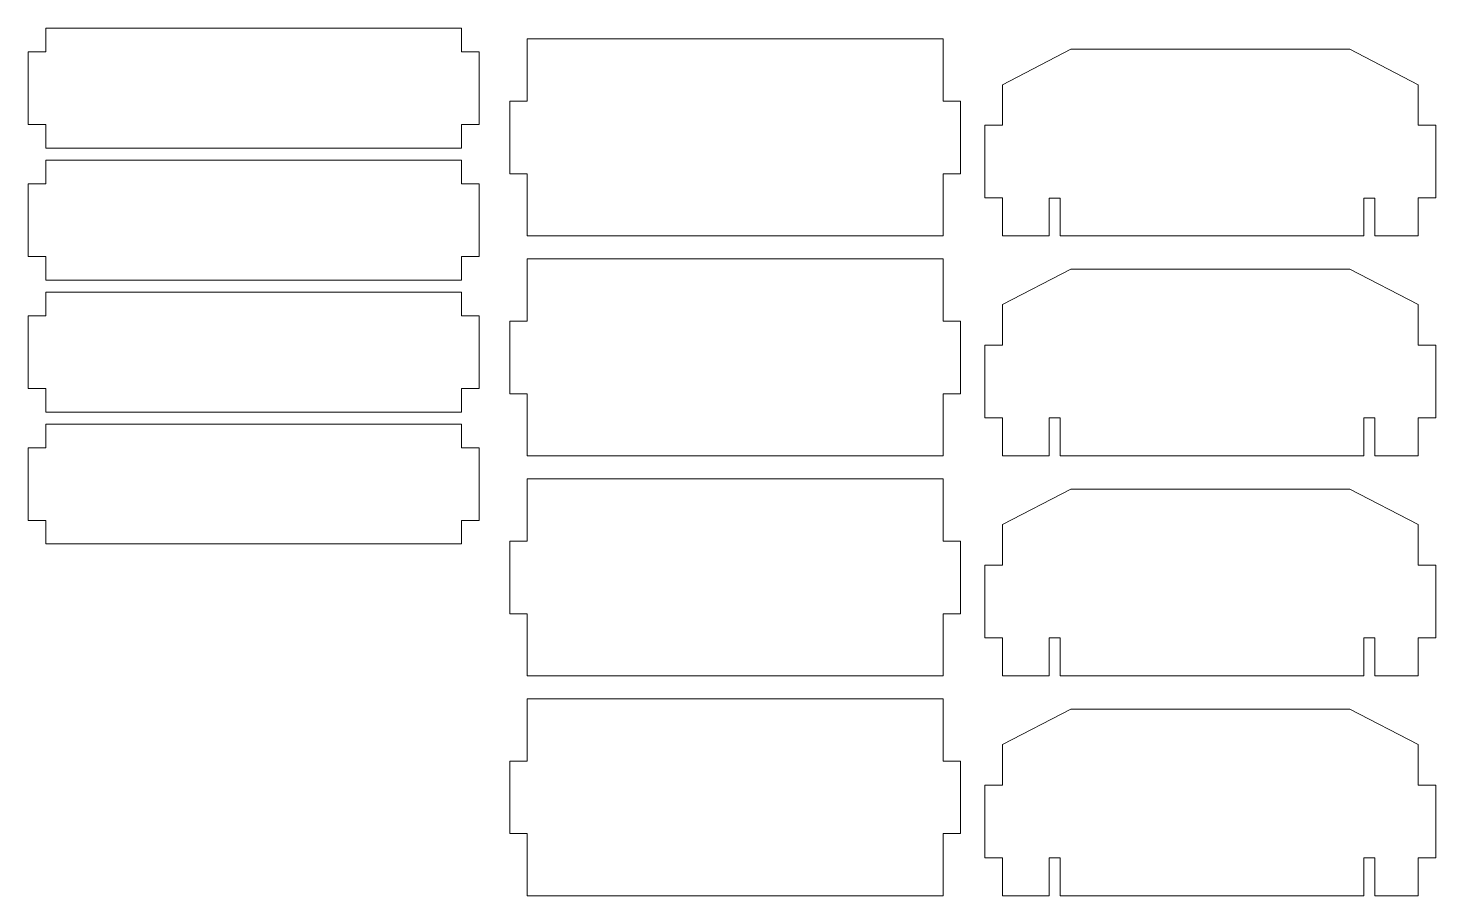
# Model space of a CAD drawing. Header units: millimetres. Extents: x -924 to 692, y -968 to 888.
# Drawn here: x -876 to -364, y -648 to -332 of the extents above; entities that cross this region are included whole.
import ezdxf

# ---------------------------------------------------------------- set-up
doc = ezdxf.new("R2010")
doc.units = ezdxf.units.MM
doc.header["$MEASUREMENT"] = 0

msp = doc.modelspace()

# ---------------------------------------------------------------- linework, layer by layer
at = {"lineweight": 5}
for points, knots in [([(-875.564, -367.1425), (-875.564, -367.1425), (-869.164, -367.1425), (-869.164, -367.1425), (-869.164, -367.1425), (-869.164, -367.1425), (-869.164, -375.7457), (-869.164, -375.7457), (-869.164, -375.7457), (-869.164, -375.7457), (-717.964, -375.7457), (-717.964, -375.7457), (-717.964, -375.7457), (-717.964, -375.7457), (-717.964, -367.1425), (-717.964, -367.1425), (-717.964, -367.1425), (-717.964, -367.1425), (-711.564, -367.1425), (-711.564, -367.1425), (-711.564, -367.1425), (-711.564, -367.1425), (-711.564, -340.7425), (-711.564, -340.7425), (-711.564, -340.7425), (-711.564, -340.7425), (-717.964, -340.7425), (-717.964, -340.7425), (-717.964, -340.7425), (-717.964, -340.7425), (-717.964, -332.1393), (-717.964, -332.1393), (-717.964, -332.1393), (-717.964, -332.1393), (-869.164, -332.1393), (-869.164, -332.1393), (-869.164, -332.1393), (-869.164, -332.1393), (-869.164, -340.7425), (-869.164, -340.7425), (-869.164, -340.7425), (-869.164, -340.7425), (-875.564, -340.7425), (-875.564, -340.7425), (-875.564, -340.7425), (-875.564, -340.7425), (-875.564, -367.1425), (-875.564, -367.1425)], [0, 0, 0, 0, 0.08333333, 0.08333333, 0.08333333, 0.08333333, 0.16666667, 0.16666667, 0.16666667, 0.16666667, 0.25, 0.25, 0.25, 0.25, 0.33333333, 0.33333333, 0.33333333, 0.33333333, 0.41666667, 0.41666667, 0.41666667, 0.41666667, 0.5, 0.5, 0.5, 0.5, 0.58333333, 0.58333333, 0.58333333, 0.58333333, 0.66666667, 0.66666667, 0.66666667, 0.66666667, 0.75, 0.75, 0.75, 0.75, 0.83333333, 0.83333333, 0.83333333, 0.83333333, 0.91666667, 0.91666667, 0.91666667, 0.91666667, 1, 1, 1, 1]), ([(-694.0624, -336.0661), (-694.0624, -336.0661), (-694.0624, -358.6901), (-694.0624, -358.6901), (-694.0624, -358.6901), (-694.0624, -358.6901), (-700.4624, -358.6901), (-700.4624, -358.6901), (-700.4624, -358.6901), (-700.4624, -358.6901), (-700.4624, -385.0901), (-700.4624, -385.0901), (-700.4624, -385.0901), (-700.4624, -385.0901), (-694.0624, -385.0901), (-694.0624, -385.0901), (-694.0624, -385.0901), (-694.0624, -385.0901), (-694.0624, -407.7141), (-694.0624, -407.7141), (-694.0624, -407.7141), (-694.0624, -407.7141), (-542.8624, -407.7141), (-542.8624, -407.7141), (-542.8624, -407.7141), (-542.8624, -407.7141), (-542.8624, -385.0901), (-542.8624, -385.0901), (-542.8624, -385.0901), (-542.8624, -385.0901), (-536.4624, -385.0901), (-536.4624, -385.0901), (-536.4624, -385.0901), (-536.4624, -385.0901), (-536.4624, -358.6901), (-536.4624, -358.6901), (-536.4624, -358.6901), (-536.4624, -358.6901), (-542.8624, -358.6901), (-542.8624, -358.6901), (-542.8624, -358.6901), (-542.8624, -358.6901), (-542.8624, -336.0661), (-542.8624, -336.0661), (-542.8624, -336.0661), (-542.8624, -336.0661), (-694.0624, -336.0661), (-694.0624, -336.0661)], [0, 0, 0, 0, 0.08333333, 0.08333333, 0.08333333, 0.08333333, 0.16666667, 0.16666667, 0.16666667, 0.16666667, 0.25, 0.25, 0.25, 0.25, 0.33333333, 0.33333333, 0.33333333, 0.33333333, 0.41666667, 0.41666667, 0.41666667, 0.41666667, 0.5, 0.5, 0.5, 0.5, 0.58333333, 0.58333333, 0.58333333, 0.58333333, 0.66666667, 0.66666667, 0.66666667, 0.66666667, 0.75, 0.75, 0.75, 0.75, 0.83333333, 0.83333333, 0.83333333, 0.83333333, 0.91666667, 0.91666667, 0.91666667, 0.91666667, 1, 1, 1, 1]), ([(-521.2624, -393.8606), (-521.2624, -393.8606), (-527.6624, -393.8606), (-527.6624, -393.8606), (-527.6624, -393.8606), (-527.6624, -393.8606), (-527.6624, -367.4606), (-527.6624, -367.4606), (-527.6624, -367.4606), (-527.6624, -367.4606), (-521.2624, -367.4606), (-521.2624, -367.4606), (-521.2624, -367.4606), (-521.2624, -367.4606), (-521.2624, -352.6979), (-521.2624, -352.6979), (-521.2624, -352.6979), (-521.2624, -352.6979), (-496.3554, -339.7593), (-496.3554, -339.7593), (-496.3554, -339.7593), (-496.3554, -339.7593), (-394.9695, -339.7593), (-394.9695, -339.7593), (-394.9695, -339.7593), (-394.9695, -339.7593), (-370.0626, -352.6979), (-370.0626, -352.6979), (-370.0626, -352.6979), (-370.0626, -352.6979), (-370.0626, -367.4606), (-370.0626, -367.4606), (-370.0626, -367.4606), (-370.0626, -367.4606), (-363.6626, -367.4606), (-363.6626, -367.4606), (-363.6626, -367.4606), (-363.6626, -367.4606), (-363.6626, -393.8606), (-363.6626, -393.8606), (-363.6626, -393.8606), (-363.6626, -393.8606), (-370.0626, -393.8606), (-370.0626, -393.8606), (-370.0626, -393.8606), (-370.0626, -393.8606), (-370.0626, -407.7141), (-370.0626, -407.7141), (-370.0626, -407.7141), (-370.0626, -407.7141), (-385.852, -407.7141), (-385.852, -407.7141), (-385.852, -407.7141), (-385.852, -407.7141), (-385.852, -393.92), (-385.852, -393.92), (-385.852, -393.92), (-385.852, -393.92), (-389.852, -393.92), (-389.852, -393.92), (-389.852, -393.92), (-389.852, -393.92), (-389.852, -407.7141), (-389.852, -407.7141), (-389.852, -407.7141), (-389.852, -407.7141), (-500.3048, -407.7141), (-500.3048, -407.7141), (-500.3048, -407.7141), (-500.3048, -407.7141), (-500.3048, -393.92), (-500.3048, -393.92), (-500.3048, -393.92), (-500.3048, -393.92), (-504.3048, -393.92), (-504.3048, -393.92), (-504.3048, -393.92), (-504.3048, -393.92), (-504.3048, -407.7141), (-504.3048, -407.7141), (-504.3048, -407.7141), (-504.3048, -407.7141), (-521.2624, -407.7141), (-521.2624, -407.7141), (-521.2624, -407.7141), (-521.2624, -407.7141), (-521.2624, -393.8606), (-521.2624, -393.8606)], [0, 0, 0, 0, 0.04545455, 0.04545455, 0.04545455, 0.04545455, 0.09090909, 0.09090909, 0.09090909, 0.09090909, 0.13636364, 0.13636364, 0.13636364, 0.13636364, 0.18181818, 0.18181818, 0.18181818, 0.18181818, 0.22727273, 0.22727273, 0.22727273, 0.22727273, 0.27272727, 0.27272727, 0.27272727, 0.27272727, 0.31818182, 0.31818182, 0.31818182, 0.31818182, 0.36363636, 0.36363636, 0.36363636, 0.36363636, 0.40909091, 0.40909091, 0.40909091, 0.40909091, 0.45454545, 0.45454545, 0.45454545, 0.45454545, 0.5, 0.5, 0.5, 0.5, 0.54545455, 0.54545455, 0.54545455, 0.54545455, 0.59090909, 0.59090909, 0.59090909, 0.59090909, 0.63636364, 0.63636364, 0.63636364, 0.63636364, 0.68181818, 0.68181818, 0.68181818, 0.68181818, 0.72727273, 0.72727273, 0.72727273, 0.72727273, 0.77272727, 0.77272727, 0.77272727, 0.77272727, 0.81818182, 0.81818182, 0.81818182, 0.81818182, 0.86363636, 0.86363636, 0.86363636, 0.86363636, 0.90909091, 0.90909091, 0.90909091, 0.90909091, 0.95454545, 0.95454545, 0.95454545, 0.95454545, 1, 1, 1, 1]), ([(-875.564, -415.1425), (-875.564, -415.1425), (-869.164, -415.1425), (-869.164, -415.1425), (-869.164, -415.1425), (-869.164, -415.1425), (-869.164, -423.7457), (-869.164, -423.7457), (-869.164, -423.7457), (-869.164, -423.7457), (-717.964, -423.7457), (-717.964, -423.7457), (-717.964, -423.7457), (-717.964, -423.7457), (-717.964, -415.1425), (-717.964, -415.1425), (-717.964, -415.1425), (-717.964, -415.1425), (-711.564, -415.1425), (-711.564, -415.1425), (-711.564, -415.1425), (-711.564, -415.1425), (-711.564, -388.7425), (-711.564, -388.7425), (-711.564, -388.7425), (-711.564, -388.7425), (-717.964, -388.7425), (-717.964, -388.7425), (-717.964, -388.7425), (-717.964, -388.7425), (-717.964, -380.1393), (-717.964, -380.1393), (-717.964, -380.1393), (-717.964, -380.1393), (-869.164, -380.1393), (-869.164, -380.1393), (-869.164, -380.1393), (-869.164, -380.1393), (-869.164, -388.7425), (-869.164, -388.7425), (-869.164, -388.7425), (-869.164, -388.7425), (-875.564, -388.7425), (-875.564, -388.7425), (-875.564, -388.7425), (-875.564, -388.7425), (-875.564, -415.1425), (-875.564, -415.1425)], [0, 0, 0, 0, 0.08333333, 0.08333333, 0.08333333, 0.08333333, 0.16666667, 0.16666667, 0.16666667, 0.16666667, 0.25, 0.25, 0.25, 0.25, 0.33333333, 0.33333333, 0.33333333, 0.33333333, 0.41666667, 0.41666667, 0.41666667, 0.41666667, 0.5, 0.5, 0.5, 0.5, 0.58333333, 0.58333333, 0.58333333, 0.58333333, 0.66666667, 0.66666667, 0.66666667, 0.66666667, 0.75, 0.75, 0.75, 0.75, 0.83333333, 0.83333333, 0.83333333, 0.83333333, 0.91666667, 0.91666667, 0.91666667, 0.91666667, 1, 1, 1, 1]), ([(-694.0624, -416.0661), (-694.0624, -416.0661), (-694.0624, -438.6901), (-694.0624, -438.6901), (-694.0624, -438.6901), (-694.0624, -438.6901), (-700.4624, -438.6901), (-700.4624, -438.6901), (-700.4624, -438.6901), (-700.4624, -438.6901), (-700.4624, -465.0901), (-700.4624, -465.0901), (-700.4624, -465.0901), (-700.4624, -465.0901), (-694.0624, -465.0901), (-694.0624, -465.0901), (-694.0624, -465.0901), (-694.0624, -465.0901), (-694.0624, -487.7141), (-694.0624, -487.7141), (-694.0624, -487.7141), (-694.0624, -487.7141), (-542.8624, -487.7141), (-542.8624, -487.7141), (-542.8624, -487.7141), (-542.8624, -487.7141), (-542.8624, -465.0901), (-542.8624, -465.0901), (-542.8624, -465.0901), (-542.8624, -465.0901), (-536.4624, -465.0901), (-536.4624, -465.0901), (-536.4624, -465.0901), (-536.4624, -465.0901), (-536.4624, -438.6901), (-536.4624, -438.6901), (-536.4624, -438.6901), (-536.4624, -438.6901), (-542.8624, -438.6901), (-542.8624, -438.6901), (-542.8624, -438.6901), (-542.8624, -438.6901), (-542.8624, -416.0661), (-542.8624, -416.0661), (-542.8624, -416.0661), (-542.8624, -416.0661), (-694.0624, -416.0661), (-694.0624, -416.0661)], [0, 0, 0, 0, 0.08333333, 0.08333333, 0.08333333, 0.08333333, 0.16666667, 0.16666667, 0.16666667, 0.16666667, 0.25, 0.25, 0.25, 0.25, 0.33333333, 0.33333333, 0.33333333, 0.33333333, 0.41666667, 0.41666667, 0.41666667, 0.41666667, 0.5, 0.5, 0.5, 0.5, 0.58333333, 0.58333333, 0.58333333, 0.58333333, 0.66666667, 0.66666667, 0.66666667, 0.66666667, 0.75, 0.75, 0.75, 0.75, 0.83333333, 0.83333333, 0.83333333, 0.83333333, 0.91666667, 0.91666667, 0.91666667, 0.91666667, 1, 1, 1, 1]), ([(-521.2624, -473.8606), (-521.2624, -473.8606), (-527.6624, -473.8606), (-527.6624, -473.8606), (-527.6624, -473.8606), (-527.6624, -473.8606), (-527.6624, -447.4606), (-527.6624, -447.4606), (-527.6624, -447.4606), (-527.6624, -447.4606), (-521.2624, -447.4606), (-521.2624, -447.4606), (-521.2624, -447.4606), (-521.2624, -447.4606), (-521.2624, -432.6979), (-521.2624, -432.6979), (-521.2624, -432.6979), (-521.2624, -432.6979), (-496.3554, -419.7593), (-496.3554, -419.7593), (-496.3554, -419.7593), (-496.3554, -419.7593), (-394.9695, -419.7593), (-394.9695, -419.7593), (-394.9695, -419.7593), (-394.9695, -419.7593), (-370.0626, -432.6979), (-370.0626, -432.6979), (-370.0626, -432.6979), (-370.0626, -432.6979), (-370.0626, -447.4606), (-370.0626, -447.4606), (-370.0626, -447.4606), (-370.0626, -447.4606), (-363.6626, -447.4606), (-363.6626, -447.4606), (-363.6626, -447.4606), (-363.6626, -447.4606), (-363.6626, -473.8606), (-363.6626, -473.8606), (-363.6626, -473.8606), (-363.6626, -473.8606), (-370.0626, -473.8606), (-370.0626, -473.8606), (-370.0626, -473.8606), (-370.0626, -473.8606), (-370.0626, -487.7141), (-370.0626, -487.7141), (-370.0626, -487.7141), (-370.0626, -487.7141), (-385.852, -487.7141), (-385.852, -487.7141), (-385.852, -487.7141), (-385.852, -487.7141), (-385.852, -473.92), (-385.852, -473.92), (-385.852, -473.92), (-385.852, -473.92), (-389.852, -473.92), (-389.852, -473.92), (-389.852, -473.92), (-389.852, -473.92), (-389.852, -487.7141), (-389.852, -487.7141), (-389.852, -487.7141), (-389.852, -487.7141), (-500.3048, -487.7141), (-500.3048, -487.7141), (-500.3048, -487.7141), (-500.3048, -487.7141), (-500.3048, -473.92), (-500.3048, -473.92), (-500.3048, -473.92), (-500.3048, -473.92), (-504.3048, -473.92), (-504.3048, -473.92), (-504.3048, -473.92), (-504.3048, -473.92), (-504.3048, -487.7141), (-504.3048, -487.7141), (-504.3048, -487.7141), (-504.3048, -487.7141), (-521.2624, -487.7141), (-521.2624, -487.7141), (-521.2624, -487.7141), (-521.2624, -487.7141), (-521.2624, -473.8606), (-521.2624, -473.8606)], [0, 0, 0, 0, 0.04545455, 0.04545455, 0.04545455, 0.04545455, 0.09090909, 0.09090909, 0.09090909, 0.09090909, 0.13636364, 0.13636364, 0.13636364, 0.13636364, 0.18181818, 0.18181818, 0.18181818, 0.18181818, 0.22727273, 0.22727273, 0.22727273, 0.22727273, 0.27272727, 0.27272727, 0.27272727, 0.27272727, 0.31818182, 0.31818182, 0.31818182, 0.31818182, 0.36363636, 0.36363636, 0.36363636, 0.36363636, 0.40909091, 0.40909091, 0.40909091, 0.40909091, 0.45454545, 0.45454545, 0.45454545, 0.45454545, 0.5, 0.5, 0.5, 0.5, 0.54545455, 0.54545455, 0.54545455, 0.54545455, 0.59090909, 0.59090909, 0.59090909, 0.59090909, 0.63636364, 0.63636364, 0.63636364, 0.63636364, 0.68181818, 0.68181818, 0.68181818, 0.68181818, 0.72727273, 0.72727273, 0.72727273, 0.72727273, 0.77272727, 0.77272727, 0.77272727, 0.77272727, 0.81818182, 0.81818182, 0.81818182, 0.81818182, 0.86363636, 0.86363636, 0.86363636, 0.86363636, 0.90909091, 0.90909091, 0.90909091, 0.90909091, 0.95454545, 0.95454545, 0.95454545, 0.95454545, 1, 1, 1, 1]), ([(-875.564, -463.1425), (-875.564, -463.1425), (-869.164, -463.1425), (-869.164, -463.1425), (-869.164, -463.1425), (-869.164, -463.1425), (-869.164, -471.7457), (-869.164, -471.7457), (-869.164, -471.7457), (-869.164, -471.7457), (-717.964, -471.7457), (-717.964, -471.7457), (-717.964, -471.7457), (-717.964, -471.7457), (-717.964, -463.1425), (-717.964, -463.1425), (-717.964, -463.1425), (-717.964, -463.1425), (-711.564, -463.1425), (-711.564, -463.1425), (-711.564, -463.1425), (-711.564, -463.1425), (-711.564, -436.7425), (-711.564, -436.7425), (-711.564, -436.7425), (-711.564, -436.7425), (-717.964, -436.7425), (-717.964, -436.7425), (-717.964, -436.7425), (-717.964, -436.7425), (-717.964, -428.1393), (-717.964, -428.1393), (-717.964, -428.1393), (-717.964, -428.1393), (-869.164, -428.1393), (-869.164, -428.1393), (-869.164, -428.1393), (-869.164, -428.1393), (-869.164, -436.7425), (-869.164, -436.7425), (-869.164, -436.7425), (-869.164, -436.7425), (-875.564, -436.7425), (-875.564, -436.7425), (-875.564, -436.7425), (-875.564, -436.7425), (-875.564, -463.1425), (-875.564, -463.1425)], [0, 0, 0, 0, 0.08333333, 0.08333333, 0.08333333, 0.08333333, 0.16666667, 0.16666667, 0.16666667, 0.16666667, 0.25, 0.25, 0.25, 0.25, 0.33333333, 0.33333333, 0.33333333, 0.33333333, 0.41666667, 0.41666667, 0.41666667, 0.41666667, 0.5, 0.5, 0.5, 0.5, 0.58333333, 0.58333333, 0.58333333, 0.58333333, 0.66666667, 0.66666667, 0.66666667, 0.66666667, 0.75, 0.75, 0.75, 0.75, 0.83333333, 0.83333333, 0.83333333, 0.83333333, 0.91666667, 0.91666667, 0.91666667, 0.91666667, 1, 1, 1, 1]), ([(-875.564, -511.1425), (-875.564, -511.1425), (-869.164, -511.1425), (-869.164, -511.1425), (-869.164, -511.1425), (-869.164, -511.1425), (-869.164, -519.7457), (-869.164, -519.7457), (-869.164, -519.7457), (-869.164, -519.7457), (-717.964, -519.7457), (-717.964, -519.7457), (-717.964, -519.7457), (-717.964, -519.7457), (-717.964, -511.1425), (-717.964, -511.1425), (-717.964, -511.1425), (-717.964, -511.1425), (-711.564, -511.1425), (-711.564, -511.1425), (-711.564, -511.1425), (-711.564, -511.1425), (-711.564, -484.7425), (-711.564, -484.7425), (-711.564, -484.7425), (-711.564, -484.7425), (-717.964, -484.7425), (-717.964, -484.7425), (-717.964, -484.7425), (-717.964, -484.7425), (-717.964, -476.1393), (-717.964, -476.1393), (-717.964, -476.1393), (-717.964, -476.1393), (-869.164, -476.1393), (-869.164, -476.1393), (-869.164, -476.1393), (-869.164, -476.1393), (-869.164, -484.7425), (-869.164, -484.7425), (-869.164, -484.7425), (-869.164, -484.7425), (-875.564, -484.7425), (-875.564, -484.7425), (-875.564, -484.7425), (-875.564, -484.7425), (-875.564, -511.1425), (-875.564, -511.1425)], [0, 0, 0, 0, 0.08333333, 0.08333333, 0.08333333, 0.08333333, 0.16666667, 0.16666667, 0.16666667, 0.16666667, 0.25, 0.25, 0.25, 0.25, 0.33333333, 0.33333333, 0.33333333, 0.33333333, 0.41666667, 0.41666667, 0.41666667, 0.41666667, 0.5, 0.5, 0.5, 0.5, 0.58333333, 0.58333333, 0.58333333, 0.58333333, 0.66666667, 0.66666667, 0.66666667, 0.66666667, 0.75, 0.75, 0.75, 0.75, 0.83333333, 0.83333333, 0.83333333, 0.83333333, 0.91666667, 0.91666667, 0.91666667, 0.91666667, 1, 1, 1, 1]), ([(-694.0624, -496.0661), (-694.0624, -496.0661), (-694.0624, -518.6901), (-694.0624, -518.6901), (-694.0624, -518.6901), (-694.0624, -518.6901), (-700.4624, -518.6901), (-700.4624, -518.6901), (-700.4624, -518.6901), (-700.4624, -518.6901), (-700.4624, -545.0901), (-700.4624, -545.0901), (-700.4624, -545.0901), (-700.4624, -545.0901), (-694.0624, -545.0901), (-694.0624, -545.0901), (-694.0624, -545.0901), (-694.0624, -545.0901), (-694.0624, -567.7141), (-694.0624, -567.7141), (-694.0624, -567.7141), (-694.0624, -567.7141), (-542.8624, -567.7141), (-542.8624, -567.7141), (-542.8624, -567.7141), (-542.8624, -567.7141), (-542.8624, -545.0901), (-542.8624, -545.0901), (-542.8624, -545.0901), (-542.8624, -545.0901), (-536.4624, -545.0901), (-536.4624, -545.0901), (-536.4624, -545.0901), (-536.4624, -545.0901), (-536.4624, -518.6901), (-536.4624, -518.6901), (-536.4624, -518.6901), (-536.4624, -518.6901), (-542.8624, -518.6901), (-542.8624, -518.6901), (-542.8624, -518.6901), (-542.8624, -518.6901), (-542.8624, -496.0661), (-542.8624, -496.0661), (-542.8624, -496.0661), (-542.8624, -496.0661), (-694.0624, -496.0661), (-694.0624, -496.0661)], [0, 0, 0, 0, 0.08333333, 0.08333333, 0.08333333, 0.08333333, 0.16666667, 0.16666667, 0.16666667, 0.16666667, 0.25, 0.25, 0.25, 0.25, 0.33333333, 0.33333333, 0.33333333, 0.33333333, 0.41666667, 0.41666667, 0.41666667, 0.41666667, 0.5, 0.5, 0.5, 0.5, 0.58333333, 0.58333333, 0.58333333, 0.58333333, 0.66666667, 0.66666667, 0.66666667, 0.66666667, 0.75, 0.75, 0.75, 0.75, 0.83333333, 0.83333333, 0.83333333, 0.83333333, 0.91666667, 0.91666667, 0.91666667, 0.91666667, 1, 1, 1, 1]), ([(-521.2624, -553.8606), (-521.2624, -553.8606), (-527.6624, -553.8606), (-527.6624, -553.8606), (-527.6624, -553.8606), (-527.6624, -553.8606), (-527.6624, -527.4606), (-527.6624, -527.4606), (-527.6624, -527.4606), (-527.6624, -527.4606), (-521.2624, -527.4606), (-521.2624, -527.4606), (-521.2624, -527.4606), (-521.2624, -527.4606), (-521.2624, -512.6979), (-521.2624, -512.6979), (-521.2624, -512.6979), (-521.2624, -512.6979), (-496.3554, -499.7593), (-496.3554, -499.7593), (-496.3554, -499.7593), (-496.3554, -499.7593), (-394.9695, -499.7593), (-394.9695, -499.7593), (-394.9695, -499.7593), (-394.9695, -499.7593), (-370.0626, -512.6979), (-370.0626, -512.6979), (-370.0626, -512.6979), (-370.0626, -512.6979), (-370.0626, -527.4606), (-370.0626, -527.4606), (-370.0626, -527.4606), (-370.0626, -527.4606), (-363.6626, -527.4606), (-363.6626, -527.4606), (-363.6626, -527.4606), (-363.6626, -527.4606), (-363.6626, -553.8606), (-363.6626, -553.8606), (-363.6626, -553.8606), (-363.6626, -553.8606), (-370.0626, -553.8606), (-370.0626, -553.8606), (-370.0626, -553.8606), (-370.0626, -553.8606), (-370.0626, -567.7141), (-370.0626, -567.7141), (-370.0626, -567.7141), (-370.0626, -567.7141), (-385.852, -567.7141), (-385.852, -567.7141), (-385.852, -567.7141), (-385.852, -567.7141), (-385.852, -553.92), (-385.852, -553.92), (-385.852, -553.92), (-385.852, -553.92), (-389.852, -553.92), (-389.852, -553.92), (-389.852, -553.92), (-389.852, -553.92), (-389.852, -567.7141), (-389.852, -567.7141), (-389.852, -567.7141), (-389.852, -567.7141), (-500.3048, -567.7141), (-500.3048, -567.7141), (-500.3048, -567.7141), (-500.3048, -567.7141), (-500.3048, -553.92), (-500.3048, -553.92), (-500.3048, -553.92), (-500.3048, -553.92), (-504.3048, -553.92), (-504.3048, -553.92), (-504.3048, -553.92), (-504.3048, -553.92), (-504.3048, -567.7141), (-504.3048, -567.7141), (-504.3048, -567.7141), (-504.3048, -567.7141), (-521.2624, -567.7141), (-521.2624, -567.7141), (-521.2624, -567.7141), (-521.2624, -567.7141), (-521.2624, -553.8606), (-521.2624, -553.8606)], [0, 0, 0, 0, 0.04545455, 0.04545455, 0.04545455, 0.04545455, 0.09090909, 0.09090909, 0.09090909, 0.09090909, 0.13636364, 0.13636364, 0.13636364, 0.13636364, 0.18181818, 0.18181818, 0.18181818, 0.18181818, 0.22727273, 0.22727273, 0.22727273, 0.22727273, 0.27272727, 0.27272727, 0.27272727, 0.27272727, 0.31818182, 0.31818182, 0.31818182, 0.31818182, 0.36363636, 0.36363636, 0.36363636, 0.36363636, 0.40909091, 0.40909091, 0.40909091, 0.40909091, 0.45454545, 0.45454545, 0.45454545, 0.45454545, 0.5, 0.5, 0.5, 0.5, 0.54545455, 0.54545455, 0.54545455, 0.54545455, 0.59090909, 0.59090909, 0.59090909, 0.59090909, 0.63636364, 0.63636364, 0.63636364, 0.63636364, 0.68181818, 0.68181818, 0.68181818, 0.68181818, 0.72727273, 0.72727273, 0.72727273, 0.72727273, 0.77272727, 0.77272727, 0.77272727, 0.77272727, 0.81818182, 0.81818182, 0.81818182, 0.81818182, 0.86363636, 0.86363636, 0.86363636, 0.86363636, 0.90909091, 0.90909091, 0.90909091, 0.90909091, 0.95454545, 0.95454545, 0.95454545, 0.95454545, 1, 1, 1, 1]), ([(-694.0624, -576.0661), (-694.0624, -576.0661), (-694.0624, -598.6901), (-694.0624, -598.6901), (-694.0624, -598.6901), (-694.0624, -598.6901), (-700.4624, -598.6901), (-700.4624, -598.6901), (-700.4624, -598.6901), (-700.4624, -598.6901), (-700.4624, -625.0901), (-700.4624, -625.0901), (-700.4624, -625.0901), (-700.4624, -625.0901), (-694.0624, -625.0901), (-694.0624, -625.0901), (-694.0624, -625.0901), (-694.0624, -625.0901), (-694.0624, -647.7141), (-694.0624, -647.7141), (-694.0624, -647.7141), (-694.0624, -647.7141), (-542.8624, -647.7141), (-542.8624, -647.7141), (-542.8624, -647.7141), (-542.8624, -647.7141), (-542.8624, -625.0901), (-542.8624, -625.0901), (-542.8624, -625.0901), (-542.8624, -625.0901), (-536.4624, -625.0901), (-536.4624, -625.0901), (-536.4624, -625.0901), (-536.4624, -625.0901), (-536.4624, -598.6901), (-536.4624, -598.6901), (-536.4624, -598.6901), (-536.4624, -598.6901), (-542.8624, -598.6901), (-542.8624, -598.6901), (-542.8624, -598.6901), (-542.8624, -598.6901), (-542.8624, -576.0661), (-542.8624, -576.0661), (-542.8624, -576.0661), (-542.8624, -576.0661), (-694.0624, -576.0661), (-694.0624, -576.0661)], [0, 0, 0, 0, 0.08333333, 0.08333333, 0.08333333, 0.08333333, 0.16666667, 0.16666667, 0.16666667, 0.16666667, 0.25, 0.25, 0.25, 0.25, 0.33333333, 0.33333333, 0.33333333, 0.33333333, 0.41666667, 0.41666667, 0.41666667, 0.41666667, 0.5, 0.5, 0.5, 0.5, 0.58333333, 0.58333333, 0.58333333, 0.58333333, 0.66666667, 0.66666667, 0.66666667, 0.66666667, 0.75, 0.75, 0.75, 0.75, 0.83333333, 0.83333333, 0.83333333, 0.83333333, 0.91666667, 0.91666667, 0.91666667, 0.91666667, 1, 1, 1, 1]), ([(-521.2624, -633.8606), (-521.2624, -633.8606), (-527.6624, -633.8606), (-527.6624, -633.8606), (-527.6624, -633.8606), (-527.6624, -633.8606), (-527.6624, -607.4606), (-527.6624, -607.4606), (-527.6624, -607.4606), (-527.6624, -607.4606), (-521.2624, -607.4606), (-521.2624, -607.4606), (-521.2624, -607.4606), (-521.2624, -607.4606), (-521.2624, -592.6979), (-521.2624, -592.6979), (-521.2624, -592.6979), (-521.2624, -592.6979), (-496.3554, -579.7593), (-496.3554, -579.7593), (-496.3554, -579.7593), (-496.3554, -579.7593), (-394.9695, -579.7593), (-394.9695, -579.7593), (-394.9695, -579.7593), (-394.9695, -579.7593), (-370.0626, -592.6979), (-370.0626, -592.6979), (-370.0626, -592.6979), (-370.0626, -592.6979), (-370.0626, -607.4606), (-370.0626, -607.4606), (-370.0626, -607.4606), (-370.0626, -607.4606), (-363.6626, -607.4606), (-363.6626, -607.4606), (-363.6626, -607.4606), (-363.6626, -607.4606), (-363.6626, -633.8606), (-363.6626, -633.8606), (-363.6626, -633.8606), (-363.6626, -633.8606), (-370.0626, -633.8606), (-370.0626, -633.8606), (-370.0626, -633.8606), (-370.0626, -633.8606), (-370.0626, -647.7141), (-370.0626, -647.7141), (-370.0626, -647.7141), (-370.0626, -647.7141), (-385.852, -647.7141), (-385.852, -647.7141), (-385.852, -647.7141), (-385.852, -647.7141), (-385.852, -633.92), (-385.852, -633.92), (-385.852, -633.92), (-385.852, -633.92), (-389.852, -633.92), (-389.852, -633.92), (-389.852, -633.92), (-389.852, -633.92), (-389.852, -647.7141), (-389.852, -647.7141), (-389.852, -647.7141), (-389.852, -647.7141), (-500.3048, -647.7141), (-500.3048, -647.7141), (-500.3048, -647.7141), (-500.3048, -647.7141), (-500.3048, -633.92), (-500.3048, -633.92), (-500.3048, -633.92), (-500.3048, -633.92), (-504.3048, -633.92), (-504.3048, -633.92), (-504.3048, -633.92), (-504.3048, -633.92), (-504.3048, -647.7141), (-504.3048, -647.7141), (-504.3048, -647.7141), (-504.3048, -647.7141), (-521.2624, -647.7141), (-521.2624, -647.7141), (-521.2624, -647.7141), (-521.2624, -647.7141), (-521.2624, -633.8606), (-521.2624, -633.8606)], [0, 0, 0, 0, 0.04545455, 0.04545455, 0.04545455, 0.04545455, 0.09090909, 0.09090909, 0.09090909, 0.09090909, 0.13636364, 0.13636364, 0.13636364, 0.13636364, 0.18181818, 0.18181818, 0.18181818, 0.18181818, 0.22727273, 0.22727273, 0.22727273, 0.22727273, 0.27272727, 0.27272727, 0.27272727, 0.27272727, 0.31818182, 0.31818182, 0.31818182, 0.31818182, 0.36363636, 0.36363636, 0.36363636, 0.36363636, 0.40909091, 0.40909091, 0.40909091, 0.40909091, 0.45454545, 0.45454545, 0.45454545, 0.45454545, 0.5, 0.5, 0.5, 0.5, 0.54545455, 0.54545455, 0.54545455, 0.54545455, 0.59090909, 0.59090909, 0.59090909, 0.59090909, 0.63636364, 0.63636364, 0.63636364, 0.63636364, 0.68181818, 0.68181818, 0.68181818, 0.68181818, 0.72727273, 0.72727273, 0.72727273, 0.72727273, 0.77272727, 0.77272727, 0.77272727, 0.77272727, 0.81818182, 0.81818182, 0.81818182, 0.81818182, 0.86363636, 0.86363636, 0.86363636, 0.86363636, 0.90909091, 0.90909091, 0.90909091, 0.90909091, 0.95454545, 0.95454545, 0.95454545, 0.95454545, 1, 1, 1, 1])]:
    msp.add_open_spline(points, degree=3, knots=knots, dxfattribs=at)

doc.saveas('drawing.dxf')
